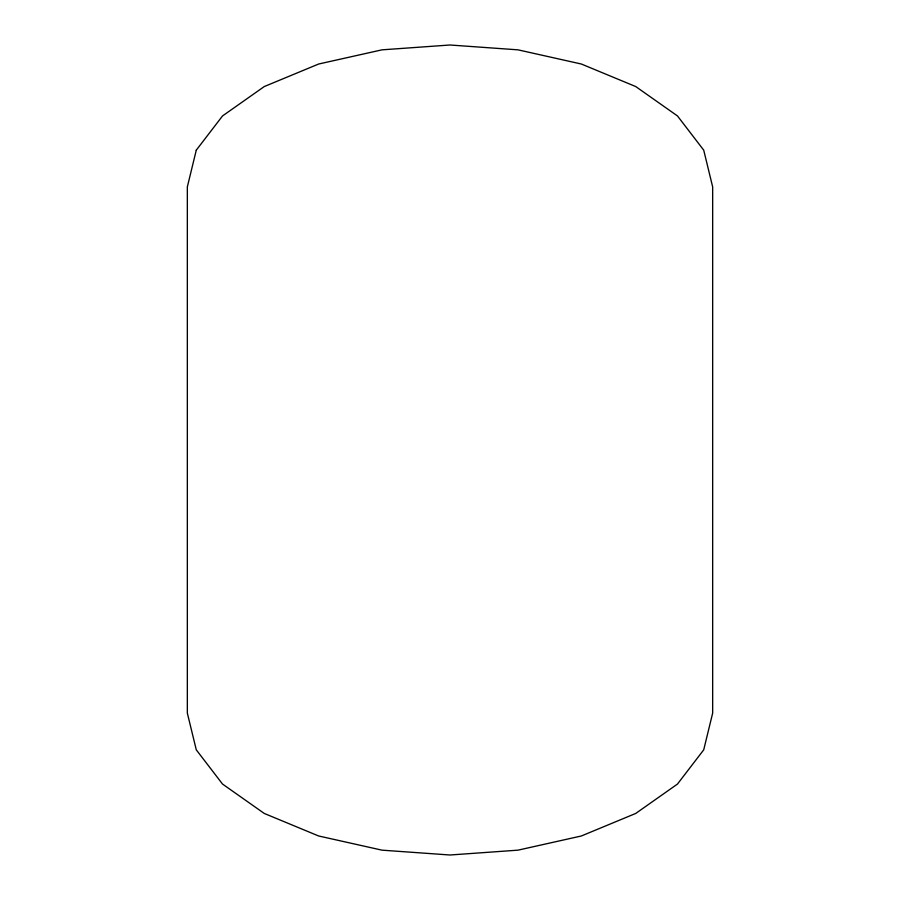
<?xml version="1.0" encoding="UTF-8"?>
<svg xmlns="http://www.w3.org/2000/svg" width="900" height="900" viewBox="0 0 900 900"><rect width="100%" height="100%" fill="white"/><g stroke="black" fill="none" stroke-linecap="round" stroke-linejoin="round"><path stroke-width="1.35" d="M196.279 150.165L187.335 186.896L187.335 713.104L196.279 749.835L222.525 784.058L264.262 813.442L318.668 835.988L382.016 850.163L450 855L517.984 850.163L581.332 835.988L635.738 813.442L677.475 784.058L703.721 749.835L712.665 713.104L712.665 186.896L703.721 150.165L677.475 115.942L635.738 86.558L581.332 64.013L517.984 49.837L450 45L382.016 49.837L318.668 64.013L264.262 86.558L222.525 115.942L196.279 150.165"/></g></svg>
